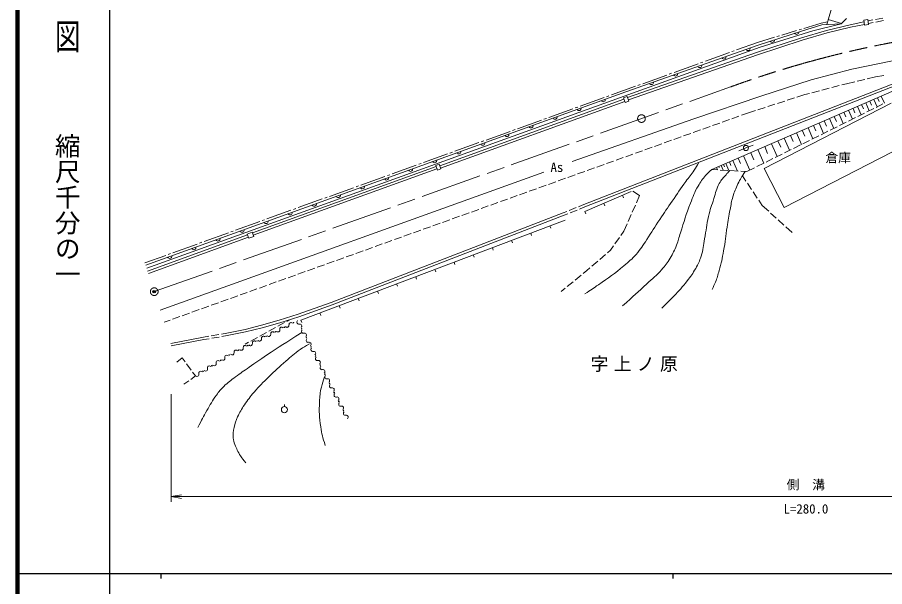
# Model space of a CAD drawing. Units: millimetres, scale not verified. Extents: x 40000 to 680000, y 20000 to 380000.
# Drawn here: x 40000 to 209370, y 202409 to 313644 of the extents above; entities that cross this region are included whole.
import ezdxf
from ezdxf.enums import TextEntityAlignment as Align

# ---------------------------------------------------------------- set-up
doc = ezdxf.new("R2010")
doc.units = ezdxf.units.MM
doc.header["$LTSCALE"] = 1000
doc.header["$PDMODE"] = 32
doc.header["$PDSIZE"] = 500
doc.linetypes.add('CHAIN', pattern=[18.5, 12, -1.5, 3.5, -1.5])
for name, color, linetype, lineweight in [('M-BMK', 2, 'CHAIN', 13), ('M-BMK-HTXT', 7, 'Continuous', 13), ('M-STR-HTXT', 7, 'Continuous', 13), ('M-TTL', 2, 'Continuous', 140), ('M-TTL-BAND', 7, 'Continuous', 25), ('M-WORK', 1, 'Continuous', 13)]:
    doc.layers.add(name, color=color, linetype=linetype, lineweight=lineweight)
doc.layers.add('M-OTRS', color=6, linetype='Continuous')
doc.styles.add('@ＭＳ ゴシック', font='')
doc.styles.add('ＭＳ ゴシック', font='')
doc.styles.get('@ＭＳ ゴシック').set_extended_font_data('@MS Gothic')
doc.styles.get('ＭＳ ゴシック').set_extended_font_data('MS Gothic')

# ---------------------------------------------------------------- blocks, each defined once
blk = doc.blocks.new('open_arrow')
at = {"color": 0, "linetype": 'Continuous', "lineweight": -2}
blk.add_lwpolyline([(7.5, 1.25), (0, 0), (7.5, -1.25)], dxfattribs=at)

msp = doc.modelspace()

# ---------------------------------------------------------------- linework, layer by layer
at = {"layer": 'M-BMK'}
msp.add_line((66729, 260046), (179240, 300035), dxfattribs=at)
for centre in [(161882, 293866), (66729, 260046)]:
    msp.add_circle(centre, 750, dxfattribs=at)
msp.add_arc((247929, 112201), 200000, 98.24976, 110.08692, dxfattribs=at)
at = {"layer": 'M-OTRS'}
msp.add_point((66729, 260046), dxfattribs=at)
at = {"layer": 'M-STR-HTXT'}
for p, q in [((70061, 240000), (70061, 219000)), ((70061, 220000), (317948, 220000))]:
    msp.add_line(p, q, dxfattribs=at)
at = {"layer": 'M-TTL'}
msp.add_line((40000, 380000), (40000, 20000), dxfattribs=at)
at = {"layer": 'M-TTL-BAND'}
for p, q in [((58000, 370000), (58000, 20000)), ((40000, 205000), (579000, 205000)), ((68000, 205000), (68000, 204000)), ((168000, 205000), (168000, 204000))]:
    msp.add_line(p, q, dxfattribs=at)
at = {"layer": 'M-WORK'}
for p, q in [((198081, 312238), (199343, 316480)), ((200865, 312372), (201919, 313438)), ((207555, 313223), (209030, 313494)), ((193610, 311489), (196953, 312498)), ((195321, 311022), (200865, 312372)), ((196953, 312498), (198232, 312744)), ((200865, 312372), (197083, 312190)), ((198044, 311070), (202607, 312193)), ((198174, 310587), (202716, 311705)), ((198366, 313197), (200927, 312435)), ((202607, 312193), (205336, 312741)), ((202716, 311705), (205416, 312247)), ((205275, 313118), (206080, 313247)), ((205435, 312124), (205275, 313118)), ((206240, 312254), (205435, 312124)), ((206080, 313247), (206240, 312254)), ((206115, 312960), (207063, 313133)), ((206205, 312468), (207153, 312642)), ((207645, 312732), (209120, 313002)), ((185037, 307833), (195321, 311022)), ((188345, 309899), (188824, 310043)), ((189303, 310188), (192174, 311055)), ((192653, 311200), (193132, 311344)), ((193125, 309634), (198044, 311070)), ((193272, 309156), (198174, 310587)), ((180470, 307285), (184524, 308745)), ((184364, 306792), (193125, 309634)), ((184523, 306318), (193272, 309156)), ((184524, 308745), (187867, 309754)), ((65258, 264636), (185037, 307833)), ((159174, 298012), (184364, 306792)), ((174354, 305083), (179059, 306777)), ((179529, 306946), (180000, 307116)), ((159339, 297540), (184523, 306318)), ((173414, 304744), (173884, 304914)), ((202937, 303526), (210870, 305135)), ((219240, 303883), (150317, 276927)), ((219422, 303418), (150500, 276461)), ((168239, 302881), (172943, 304575)), ((195009, 301458), (202937, 303526)), ((162123, 300680), (166827, 302373)), ((167298, 302543), (167768, 302712)), ((175592, 283896), (218867, 302662)), ((204014, 301160), (205476, 301498)), ((205963, 301610), (207603, 301990)), ((207603, 301990), (209227, 302254)), ((156007, 298478), (160712, 300171)), ((161182, 300341), (161653, 300510)), ((185185, 298270), (195009, 301458)), ((197111, 299415), (198562, 299796)), ((199046, 299923), (200497, 300303)), ((200980, 300430), (201887, 300668)), ((201887, 300668), (203527, 301047)), ((155066, 298139), (155537, 298308)), ((159109, 298174), (158353, 297900)), ((159433, 297278), (159109, 298174)), ((172086, 293831), (185185, 298270)), ((192239, 298045), (193786, 298542)), ((193786, 298542), (194693, 298780)), ((195177, 298907), (196628, 299288)), ((208718, 298261), (209324, 296865)), ((122472, 284663), (158435, 297673)), ((122642, 284193), (158605, 297203)), ((149892, 296276), (154596, 297970)), ((158353, 297900), (158677, 297005)), ((158677, 297005), (159433, 297278)), ((185819, 284135), (210640, 296845)), ((186527, 296210), (187955, 296669)), ((188431, 296822), (189859, 297281)), ((190335, 297434), (191763, 297892)), ((204873, 296594), (205229, 295775)), ((205693, 296949), (206366, 295396)), ((206469, 297286), (206806, 296509)), ((207246, 297623), (207884, 296150)), ((209038, 296724), (207695, 296056)), ((207982, 297942), (208301, 297206)), ((143776, 294074), (148480, 295768)), ((148951, 295937), (149421, 296106)), ((181392, 294515), (182599, 294948)), ((182599, 294948), (184147, 295445)), ((184623, 295598), (186051, 296057)), ((201415, 295094), (201810, 294183)), ((202326, 295489), (203075, 293761)), ((203190, 295864), (203565, 295000)), ((204054, 296239), (204765, 294601)), ((205456, 294944), (204113, 294277)), ((207247, 295834), (205904, 295166)), ((137660, 291872), (142365, 293566)), ((142835, 293735), (143305, 293905)), ((148373, 285451), (172086, 293831)), ((177627, 293165), (179039, 293671)), ((179510, 293840), (180922, 294346)), ((197566, 293425), (198006, 292411)), ((198580, 293865), (199414, 291942)), ((199542, 294282), (199959, 293321)), ((200503, 294699), (201294, 292876)), ((201874, 293164), (200530, 292497)), ((203665, 294054), (202321, 293387)), ((131544, 289670), (136249, 291364)), ((136719, 291533), (137190, 291703)), ((171979, 291139), (173391, 291646)), ((173862, 291814), (175274, 292321)), ((175745, 292490), (177157, 292996)), ((193284, 291568), (193773, 290440)), ((194412, 292058), (195340, 289918)), ((195482, 292522), (195946, 291452)), ((196552, 292986), (197431, 290957)), ((198291, 291384), (196948, 290717)), ((200083, 292274), (198739, 291607)), ((168214, 289789), (169626, 290295)), ((170097, 290464), (171509, 290970)), ((189775, 290047), (190807, 287666)), ((190965, 290563), (191481, 289373)), ((192156, 291079), (193134, 288822)), ((196500, 290495), (195157, 289827)), ((125429, 287469), (130133, 289162)), ((130604, 289332), (131074, 289501)), ((162567, 287763), (163979, 288270)), ((164449, 288438), (165861, 288945)), ((166332, 289114), (167744, 289620)), ((180879, 287574), (182277, 288119)), ((182277, 288119), (183675, 288663)), ((185939, 288384), (186514, 287059)), ((187264, 288958), (188353, 286447)), ((188519, 289502), (189064, 288247)), ((214540, 289229), (189719, 276518)), ((192918, 288715), (191575, 288047)), ((194709, 289605), (193366, 288937)), ((119313, 285267), (124017, 286960)), ((124488, 287130), (124958, 287299)), ((156919, 285737), (158331, 286244)), ((158801, 286413), (160213, 286919)), ((160684, 287088), (162096, 287594)), ((181821, 286598), (183033, 283804)), ((183218, 287203), (183824, 285806)), ((184615, 287809), (185764, 285160)), ((189336, 286935), (187992, 286268)), ((191127, 287825), (189784, 287158)), ((113197, 283065), (117902, 284759)), ((118372, 284928), (118843, 285097)), ((122375, 284930), (121701, 284687)), ((121701, 284687), (122017, 283814)), ((122691, 284058), (122375, 284930)), ((153154, 284387), (154566, 284893)), ((155036, 285062), (156448, 285569)), ((177427, 284692), (177827, 283769)), ((177888, 284892), (178088, 284431)), ((178349, 285092), (178951, 283705)), ((179043, 285393), (179344, 284699)), ((179736, 285694), (180640, 283609)), ((180779, 286146), (181231, 285103)), ((185754, 285155), (184410, 284488)), ((187545, 286045), (186201, 285378)), ((67883, 256445), (142800, 283382)), ((85913, 271534), (121764, 284512)), ((86084, 271064), (121935, 284041)), ((112256, 282726), (112727, 282895)), ((122017, 283814), (122691, 284058)), ((147506, 282361), (148918, 282868)), ((149389, 283037), (150800, 283543)), ((151271, 283712), (152683, 284218)), ((176767, 283829), (175592, 283896)), ((176509, 284294), (176709, 283833)), ((176968, 284493), (177068, 284262)), ((178764, 283716), (177266, 283801)), ((180761, 283602), (179263, 283687)), ((182436, 283507), (181260, 283574)), ((183962, 284266), (182436, 283507)), ((189719, 276518), (185819, 284135)), ((107082, 280863), (111786, 282557)), ((143741, 281011), (145153, 281517)), ((145623, 281686), (147035, 282193)), ((181620, 282652), (182290, 281644)), ((182566, 281227), (183397, 279978)), ((100966, 278661), (105670, 280355)), ((106141, 280524), (106611, 280694)), ((138093, 278985), (139505, 279492)), ((139976, 279661), (141388, 280167)), ((141858, 280336), (143270, 280842)), ((150838, 275710), (159858, 279588)), ((160218, 279691), (161520, 278810)), ((183673, 279561), (184503, 278312)), ((94850, 276459), (99555, 278153)), ((100025, 278322), (100495, 278492)), ((134328, 277635), (135740, 278141)), ((136211, 278310), (137622, 278817)), ((158187, 278870), (158385, 278410)), ((161520, 278810), (160890, 277387)), ((184780, 277896), (185450, 276888)), ((93909, 276121), (94380, 276290)), ((128680, 275609), (130092, 276116)), ((130563, 276285), (131975, 276791)), ((132445, 276960), (133857, 277466)), ((149151, 276462), (147758, 275907)), ((150317, 276927), (149616, 276647)), ((150502, 276462), (149801, 276183)), ((154512, 277290), (154710, 276830)), ((160687, 276930), (160080, 275558)), ((185450, 276888), (186721, 275744)), ((88734, 274258), (93439, 275951)), ((146592, 275442), (101300, 257921)), ((146772, 274976), (101473, 257452)), ((124915, 274259), (126327, 274765)), ((126798, 274934), (128210, 275441)), ((147293, 275722), (146592, 275442)), ((147478, 275257), (146777, 274978)), ((149336, 275998), (147943, 275442)), ((150838, 275710), (151035, 275250)), ((159877, 275101), (159270, 273730)), ((187093, 275410), (188208, 274407)), ((82619, 272056), (87323, 273749)), ((87794, 273919), (88264, 274088)), ((95359, 254469), (147012, 274044)), ((119267, 272233), (120679, 272740)), ((121150, 272909), (122562, 273415)), ((123032, 273584), (124444, 274090)), ((143985, 272896), (144162, 272429)), ((159067, 273272), (158437, 271849)), ((188580, 274073), (189696, 273070)), ((190067, 272736), (191339, 271592)), ((65417, 264077), (84939, 271156)), ((76503, 269854), (81207, 271548)), ((81678, 271717), (82148, 271886)), ((85868, 271660), (84886, 271304)), ((84886, 271304), (85184, 270481)), ((86166, 270838), (85868, 271660)), ((115502, 270883), (116914, 271389)), ((117385, 271558), (118797, 272065)), ((140244, 271479), (140421, 271011)), ((158437, 271849), (157846, 271013)), ((65588, 263607), (85109, 270686)), ((70387, 267652), (75092, 269346)), ((75562, 269515), (76033, 269685)), ((85184, 270481), (86166, 270838)), ((109854, 268857), (111266, 269364)), ((111737, 269533), (113149, 270039)), ((113620, 270208), (115032, 270714)), ((136504, 270061), (136681, 269594)), ((157558, 270604), (156692, 269379)), ((106089, 267507), (107501, 268013)), ((107972, 268182), (109384, 268688)), ((132763, 268644), (132941, 268176)), ((155813, 268134), (155235, 267637)), ((156404, 268970), (155813, 268134)), ((64922, 265684), (68976, 267144)), ((69446, 267313), (69917, 267483)), ((100442, 265481), (101853, 265988)), ((102324, 266156), (103736, 266663)), ((104207, 266832), (105619, 267338)), ((129023, 267226), (129200, 266759)), ((153339, 266007), (152201, 265029)), ((154855, 267311), (153718, 266333)), ((96676, 264131), (98088, 264637)), ((98559, 264806), (99971, 265312)), ((121542, 264392), (121719, 263924)), ((125282, 265809), (125460, 265341)), ((151822, 264703), (151243, 264206)), ((91029, 262105), (92441, 262612)), ((92911, 262780), (94323, 263287)), ((94794, 263456), (96206, 263962)), ((117802, 262974), (117979, 262507)), ((150081, 263249), (148923, 262296)), ((151243, 264206), (150467, 263567)), ((87264, 260755), (88675, 261261)), ((89146, 261430), (90558, 261936)), ((114061, 261557), (114238, 261089)), ((148537, 261979), (147379, 261025)), ((81616, 258729), (83028, 259236)), ((83498, 259404), (84910, 259911)), ((85381, 260080), (86793, 260586)), ((110321, 260139), (110498, 259672)), ((146993, 260708), (146216, 260069)), ((77851, 257379), (79263, 257885)), ((79733, 258054), (81145, 258560)), ((101300, 257921), (94812, 255620)), ((101473, 257452), (94971, 255146)), ((106580, 258722), (106757, 258254)), ((72203, 255353), (73615, 255860)), ((74085, 256028), (75497, 256535)), ((75968, 256704), (77380, 257210)), ((99099, 255887), (99277, 255419)), ((102840, 257304), (103017, 256837)), ((68643, 254076), (69850, 254509)), ((70320, 254678), (71732, 255184)), ((91110, 254458), (87688, 253475)), ((94812, 255620), (91110, 254458)), ((94971, 255146), (91254, 253979)), ((92621, 254241), (93334, 254632)), ((95359, 254469), (95536, 254002)), ((84471, 252671), (80896, 251943)), ((87688, 253475), (84471, 252671)), ((87818, 252992), (84582, 252183)), ((91254, 253979), (87818, 252992)), ((89115, 252315), (90430, 253037)), ((90868, 253278), (92183, 254000)), ((76326, 251164), (69967, 249945)), ((76410, 250672), (70061, 249454)), ((77379, 251344), (76326, 251164)), ((77471, 250852), (76410, 250672)), ((79350, 251680), (77872, 251428)), ((79442, 251188), (77964, 250936)), ((80896, 251943), (79843, 251764)), ((80996, 251453), (79935, 251272)), ((84582, 252183), (80996, 251453)), ((85609, 250390), (86924, 251112)), ((87362, 251352), (88677, 252075)), ((84458, 249758), (85171, 250149)), ((72189, 247088), (71140, 246285)), ((72746, 246339), (72189, 247088)), ((73939, 244733), (73044, 245937)), ((74794, 243583), (74237, 244332)), ((72528, 241955), (73458, 242623)), ((73864, 242915), (74794, 243583)), ((92155, 237592), (92155, 237992))]:
    msp.add_line(p, q, dxfattribs=at)
msp.add_lwpolyline([(65079, 265195), (158818, 299095), (184637, 308186), (193111, 310968), (197083, 312190)], dxfattribs=at)
for centre, radius in [((182277, 288119), 500), ((92155, 253098), 50), ((93943, 253994), 50), ((95514, 252825), 50), ((88578, 251306), 50), ((90367, 252202), 50), ((96423, 251043), 50), ((85002, 249514), 50), ((86790, 250410), 50), ((97331, 249261), 50), ((81380, 247667), 50), ((83214, 248618), 50), ((98239, 247479), 50), ((77981, 245559), 50), ((79681, 246613), 50), ((99147, 245697), 50), ((76281, 244505), 50), ((100055, 243915), 50), ((100964, 242133), 50), ((101872, 240351), 50), ((92155, 236992), 600), ((102780, 238569), 50), ((103688, 236787), 50)]:
    msp.add_circle(centre, radius, dxfattribs=at)
for centre, radius, start, end in [((192161, 310744), 433, 209.22743, 7.11727), ((187411, 309184), 433, 209.22743, 7.11727), ((182672, 307583), 433, 210.45343, 8.34326), ((177956, 305922), 433, 210.45343, 8.34326), ((173240, 304261), 433, 210.45343, 8.34326), ((168524, 302601), 433, 210.45343, 8.34326), ((163808, 300940), 433, 210.45343, 8.34326), ((154388, 297581), 433, 210.93722, 8.82706), ((149686, 295881), 433, 210.93722, 8.82706), ((144984, 294180), 433, 210.93722, 8.82706), ((140282, 292480), 433, 210.93722, 8.82706), ((135580, 290779), 433, 210.93722, 8.82706), ((130878, 289079), 433, 210.93722, 8.82706), ((126176, 287379), 433, 210.93722, 8.82706), ((121474, 285678), 433, 210.93722, 8.82706), ((116772, 283978), 433, 210.93722, 8.82706), ((112070, 282277), 433, 210.93722, 8.82706), ((107368, 280577), 433, 210.93722, 8.82706), ((102666, 278876), 433, 210.93722, 8.82706), ((97964, 277176), 433, 210.93722, 8.82706), ((93262, 275476), 433, 210.93722, 8.82706), ((88560, 273775), 433, 210.93722, 8.82706), ((83858, 272075), 433, 210.93722, 8.82706), ((79157, 270374), 433, 210.93722, 8.82706), ((74455, 268674), 433, 210.93722, 8.82706), ((69753, 266973), 433, 210.93722, 8.82706), ((94965, 254088), 384, 129.68642, 284.32566), ((90887, 252558), 384, 219.29578, 13.93502), ((91634, 252743), 384, 39.29578, 193.93502), ((92676, 253454), 384, 219.29578, 13.93502), ((93422, 253639), 384, 39.29578, 193.93502), ((95156, 253343), 384, 309.68642, 104.32566), ((95873, 252306), 384, 129.68642, 284.32566), ((87311, 250766), 384, 219.29578, 13.93502), ((88057, 250951), 384, 39.29578, 193.93502), ((89099, 251662), 384, 219.29578, 13.93502), ((89846, 251847), 384, 39.29578, 193.93502), ((96064, 251561), 384, 309.68642, 104.32566), ((96782, 250524), 384, 129.68642, 284.32566), ((83735, 248974), 384, 219.29578, 13.93502), ((84481, 249159), 384, 39.29578, 193.93502), ((85523, 249870), 384, 219.29578, 13.93502), ((86269, 250055), 384, 39.29578, 193.93502), ((96972, 249779), 384, 309.68642, 104.32566), ((97690, 248742), 384, 129.68642, 284.32566), ((80894, 247266), 384, 44.48392, 199.12315), ((81947, 248078), 384, 219.29578, 13.93502), ((82693, 248263), 384, 39.29578, 193.93502), ((97880, 247998), 384, 309.68642, 104.32566), ((78468, 245960), 384, 224.48392, 19.12315), ((79194, 246212), 384, 44.48392, 199.12315), ((80167, 247014), 384, 224.48392, 19.12315), ((98598, 246960), 384, 129.68642, 284.32566), ((98788, 246216), 384, 309.68642, 104.32566), ((75068, 243852), 384, 224.48392, 19.12315), ((75794, 244104), 384, 44.48392, 199.12315), ((76768, 244906), 384, 224.48392, 19.12315), ((77494, 245158), 384, 44.48392, 199.12315), ((99506, 245179), 384, 129.68642, 284.32566), ((99696, 244434), 384, 309.68642, 104.32566), ((100414, 243397), 384, 129.68642, 284.32566), ((100605, 242652), 384, 309.68642, 104.32566), ((101322, 241615), 384, 129.68642, 284.32566), ((101513, 240870), 384, 309.68642, 104.32566), ((102231, 239833), 384, 129.68642, 284.32566), ((102421, 239088), 384, 309.68642, 104.32566), ((103139, 238051), 384, 129.68642, 284.32566), ((103329, 237306), 384, 309.68642, 104.32566), ((104047, 236269), 384, 129.68642, 284.32566), ((104237, 235524), 384, 309.68642, 104.32566)]:
    msp.add_arc(centre, radius, start, end, dxfattribs=at)
for points, knots in [([(150817, 259602), (152109, 260450), (152448, 260686), (153479, 261402), (155468, 262784), (156615, 263526), (158458, 265098), (159432, 265930), (160013, 266371), (160852, 267339), (161757, 268384), (162143, 269068), (162920, 270212), (163949, 271725), (164442, 272628), (165448, 274157), (166377, 275569), (166925, 276342), (167880, 277738), (168912, 279246), (169472, 280105), (170542, 281587), (171171, 282458), (171602, 282889), (172189, 283789), (172566, 284368), (172694, 284573), (173105, 285302)], [0, 0, 0, 0, 1, 1, 1, 2, 2, 2, 3, 3, 3, 4, 4, 4, 5, 5, 5, 6, 6, 6, 7, 7, 7, 8, 8, 8, 9, 9, 9, 9]), ([(175592, 283896), (175017, 283403), (174843, 283229), (174410, 282755), (173741, 282023), (173451, 281535), (172936, 280687), (172192, 279462), (171957, 278673), (171442, 277336), (170580, 275096), (170216, 273797), (169479, 271514), (169179, 270585), (169082, 270041), (168732, 269130), (168336, 268099), (168030, 267552), (167468, 266602), (166910, 265658), (166546, 265150), (165816, 264332), (164775, 263166), (164067, 262633), (162929, 261560), (161109, 259844), (160499, 259314), (158190, 257252)], [0, 0, 0, 0, 1, 1, 1, 2, 2, 2, 3, 3, 3, 4, 4, 4, 5, 5, 5, 6, 6, 6, 7, 7, 7, 8, 8, 8, 9, 9, 9, 9]), ([(165826, 256828), (166974, 257932), (167286, 258239), (168181, 259183), (169246, 260306), (169855, 260931), (170805, 262152), (171512, 263060), (171910, 263578), (172471, 264584), (172966, 265470), (173213, 265993), (173524, 266958), (173942, 268251), (173964, 269032), (174214, 270367), (174532, 272068), (174563, 273049), (174961, 274733), (175289, 276127), (175582, 276879), (176033, 278238), (176418, 279397), (176445, 280137), (177067, 281187), (177499, 281917), (177838, 282265), (178395, 282904), (178670, 283220), (178763, 283328), (179116, 283696)], [0, 0, 0, 0, 1, 1, 1, 2, 2, 2, 3, 3, 3, 4, 4, 4, 5, 5, 5, 6, 6, 6, 7, 7, 7, 8, 8, 8, 9, 9, 9, 10, 10, 10, 10]), ([(175664, 260456), (175994, 261134), (176081, 261335), (176315, 261912), (176664, 262773), (176807, 263278), (177062, 264172), (177486, 265660), (177642, 266518), (177924, 268040), (178257, 269838), (178306, 270868), (178594, 272674), (178808, 274016), (178926, 274769), (179188, 276102), (179378, 277071), (179445, 277626), (179724, 278573), (180025, 279597), (180253, 280159), (180720, 281120), (181196, 282101), (181425, 282444), (182142, 283524)], [0, 0, 0, 0, 1, 1, 1, 2, 2, 2, 3, 3, 3, 4, 4, 4, 5, 5, 5, 6, 6, 6, 7, 7, 7, 8, 8, 8, 8]), ([(75236, 233506), (76048, 235099), (76270, 235537), (77000, 236803), (77698, 238013), (78061, 238713), (78876, 239848), (79382, 240550), (79700, 240923), (80313, 241533), (81127, 242343), (81674, 242700), (82592, 243390), (83625, 244168), (84232, 244565), (85292, 245305), (86597, 246217), (87325, 246730), (88643, 247623), (91298, 249420), (92200, 249952), (95556, 252046)], [0, 0, 0, 0, 1, 1, 1, 2, 2, 2, 3, 3, 3, 4, 4, 4, 5, 5, 5, 6, 6, 6, 7, 7, 7, 7]), ([(84593, 226612), (84084, 227209), (83932, 227415), (83568, 227972), (83040, 228782), (82829, 229293), (82477, 230193), (82292, 230666), (82221, 230952), (82170, 231457), (82092, 232249), (82171, 232710), (82343, 233487), (82529, 234330), (82660, 234806), (83013, 235594), (83439, 236545), (83751, 237048), (84334, 237911), (85019, 238924), (85431, 239476), (86230, 240401), (87289, 241625), (87945, 242256), (89103, 243388), (90375, 244631), (91106, 245311), (92454, 246471), (93522, 247390), (94085, 247958), (95250, 248750), (95926, 249210), (96173, 249373), (97026, 249859)], [0, 0, 0, 0, 1, 1, 1, 2, 2, 2, 3, 3, 3, 4, 4, 4, 5, 5, 5, 6, 6, 6, 7, 7, 7, 8, 8, 8, 9, 9, 9, 10, 10, 10, 11, 11, 11, 11]), ([(100126, 230009), (99615, 231644), (99475, 232192), (99236, 233628), (98922, 235512), (98926, 236604), (99006, 238512), (99054, 239653), (99118, 240301), (99379, 241413), (99567, 242211), (99655, 242507), (99983, 243424)], [0, 0, 0, 0, 1, 1, 1, 2, 2, 2, 3, 3, 3, 4, 4, 4, 4])]:
    msp.add_open_spline(points, degree=3, knots=knots, dxfattribs=at)

# ---------------------------------------------------------------- block references
at = {"layer": 'M-STR-HTXT', "xscale": 267, "yscale": 267}
msp.add_blockref('open_arrow', (70061, 220000), dxfattribs=at)

# ---------------------------------------------------------------- texts
at = {"layer": 'M-BMK-HTXT', "insert": (160969, 245782), "char_height": 2566, "attachment_point": 5, "style": 'ＭＳ ゴシック'}
msp.add_mtext('\\T1.29;字上ノ原', dxfattribs=at)
at = {"layer": 'M-STR-HTXT', "style": 'ＭＳ ゴシック'}
msp.add_text('側\u3000溝', height=1833, dxfattribs=at).set_placement((193973, 222334), align=Align.MIDDLE_CENTER)
msp.add_text('L=280.0', height=1833, dxfattribs=at).set_placement((194006, 216146), align=Align.BOTTOM_CENTER)
at = {"layer": 'M-TTL-BAND', "style": '@ＭＳ ゴシック', "width": 1.4}
msp.add_text('平  面  図', height=3666, rotation=270, dxfattribs=at).set_placement((49777, 306475), align=Align.MIDDLE_RIGHT)
at = {"layer": 'M-TTL-BAND', "style": '@ＭＳ ゴシック'}
msp.add_text('縮尺千分の一', height=3666, rotation=270, dxfattribs=at).set_placement((49777, 261030), align=Align.MIDDLE_RIGHT)
at = {"layer": 'M-WORK', "style": 'ＭＳ ゴシック'}
for s, p in [('倉庫', (200288, 286242)), ('As', (145363, 284360))]:
    msp.add_text(s, height=1833, dxfattribs=at).set_placement(p, align=Align.MIDDLE_CENTER)

doc.saveas('drawing.dxf')
